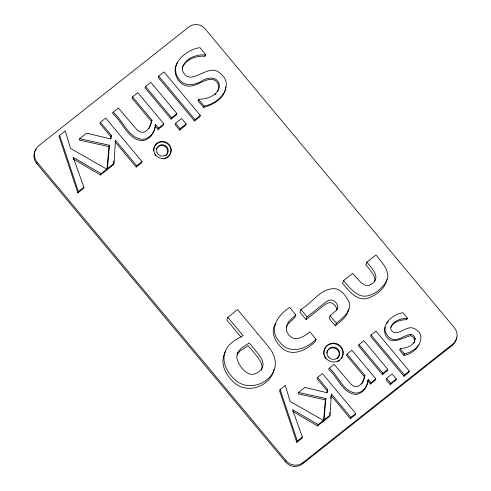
<?xml version="1.0" encoding="UTF-8"?>
<svg xmlns="http://www.w3.org/2000/svg" width="491" height="491" viewBox="0 0 491 491"><rect width="100%" height="100%" fill="white"/><g stroke="black" fill="none" stroke-linecap="round" stroke-linejoin="round"><path stroke-width="0.74" d="M113.66 162.441L113.752 160.95M108.959 146.606L79.161 140.033L79.677 138.689L109.475 145.268L108.959 146.606L106.94 169.874L113.519 164.669L114.035 163.325L115.459 140.297L136.701 165.762L136.179 167.1L114.943 141.641M329.694 414.177L329.786 412.667M330.676 398.318L330.768 396.808M325.367 399.858L297.994 393.819L298.51 392.475L325.883 398.52L325.367 399.858L323.514 421.229L329.553 416.448L330.069 415.104L331.376 393.954L350.887 417.344L350.365 418.682L331.351 395.881M348.506 309.042C347.849 316.64 340.57 321.218 335.322 325.852L329.142 318.444L330.179 315.768L336.341 310.41L337.808 307.826L337.612 305.365L335.961 302.64L333.647 300.615L331.173 299.903L328.479 300.474L325.496 302.315L307.084 316.885L306.046 319.567L299.872 312.159L300.903 309.483C312.423 303.057 321.519 286.719 336.421 288.886C342.301 291.003 346.235 296.355 348.972 301.738C352.145 311.153 342.675 318.002 336.353 323.176L335.322 325.852M225.602 88.184L225.694 86.907M385.097 327.141C384.165 332.536 388.086 338.152 393.309 339.527C399.76 340.355 404.67 334.954 410.887 334.371L412.557 334.899L414.109 336.274L415.171 338.373C414.956 345.504 406.333 348.334 400.374 348.592L399.6 350.138L403.903 355.3C416.853 354.293 429.527 334.058 413.017 328.08C405.492 325.416 395.341 339.232 390.627 328.86C391.352 321.292 400.552 318.303 407.162 318.334L407.42 318.131L402.902 312.712C393.426 314.289 382.808 322.409 384.791 333.027C389.234 346.787 401.564 338.158 410.372 335.709L412.035 336.243L413.594 337.618L414.656 339.717L414.465 341.957L413.858 343.056M106.94 169.874L107.461 168.536L109.475 145.268M323.514 421.229L324.029 419.891L325.883 398.52M110.555 138.861L111.31 135.326L100.422 122.271L105.712 118.086L141.985 161.582L141.463 162.92L136.179 167.1M111.31 135.326L110.911 138.984L86.619 133.196L79.677 138.689M326.828 392.739L327.565 389.381L317.567 377.395L322.421 373.553L355.742 413.502L355.22 414.84L350.365 418.682M327.565 389.381L327.196 392.745L304.886 387.43L298.51 392.475M374.535 281.613L374.964 279.428L373.755 275.248L370.588 270.541L365.85 264.858L366.881 262.182L376.002 254.964C380.985 261.427 387.945 268.012 387.841 276.746C387.362 282.742 382.397 286.554 378.53 290.555C373.05 294.434 366.139 298.019 359.387 295.14C352.851 291.998 348.187 286.057 343.571 280.631L352.691 273.413L361.155 282.755L365.249 285.259L368.937 285.412L372.651 283.497L375.277 280.392L376.002 276.746L374.786 272.566L371.619 267.859L366.881 262.182M386.804 279.428C384.938 289.359 375.032 296.386 365.758 298.767C355.374 299.909 348.579 290.236 342.54 283.307L343.571 280.631M261.304 370.257L262.188 366.906L260.893 362.02L256.818 356.018L248.225 345.713L240.369 350.703L237.043 354.57M225.559 88.822C223.565 99.2 212.842 104.712 203.605 107.431L198.076 100.802L199.015 99.133C207.791 99.599 219.943 94.401 219.281 84.157C216.948 75.89 207.067 77.191 201.525 81.205C194.632 85.287 184.69 86.79 179.27 79.542C167.572 64.922 185.991 49.603 199.941 47.639L205.723 54.569L204.815 56.219C196.087 55.667 185.69 59.19 182.265 67.893M155.162 125.954C154.444 133.073 149.583 140.131 142.003 140.733C127.648 139.475 122.455 121.584 112.617 113.55L113.133 112.212L118.417 108.032L136.799 129.649L140.082 131.993L143.341 132.318C148.767 130.71 150.964 125.23 151.971 120.172L132.527 96.862L137.818 92.676L163.853 123.898L163.337 125.236L158.053 129.421L155.162 125.954L155.678 124.616L158.568 128.083L158.053 129.421M155.678 124.616C154.966 131.729 150.099 138.793 142.519 139.389C128.163 138.137 122.971 120.246 113.133 112.212M367.802 380.887C367.145 387.424 362.677 393.911 355.717 394.463C342.528 393.309 337.759 376.873 328.725 369.496L329.24 368.158L334.095 364.316L350.979 384.177L353.993 386.325L356.988 386.62C361.971 385.147 363.991 380.114 364.917 375.468L347.057 354.054L351.912 350.212L375.83 378.892L375.314 380.23L370.46 384.072L367.802 380.887L368.318 379.549L370.975 382.735L370.46 384.072M368.318 379.549C367.661 386.086 363.199 392.573 356.233 393.119C343.049 391.971 338.281 375.535 329.24 368.158M151.971 120.172L148.933 128.685M364.917 375.468L362.726 382.286L361.757 383.95M36.757 163.607L37.242 162.349A11.993 11.643 21.1 0 1 38.832 145.68L188.348 27.349A11.655 11.311 21.1 0 1 205.416 29.239L454.2 327.528A11.876 11.532 21.1 0 1 452.604 344.191L452.119 345.449L302.603 463.786A11.956 11.606 21.1 0 1 285.535 461.89L36.757 163.607A11.993 11.643 21.1 0 1 36.162 149.147M59.644 135.43L59.123 136.768L77.873 192.883L83.384 188.519L83.9 187.181L73.165 157.298L101.023 173.63L106.725 169.113L70.532 148.435L65.291 130.956L59.644 135.43L78.388 191.539L77.873 192.883M100.422 122.271L99.906 123.609L110.794 136.664M73.3 159.016L100.502 174.968L101.023 173.63M132.527 96.862L132.011 98.2L151.455 121.51M106.725 169.113L106.209 170.451L100.502 174.968M145.575 86.533L145.06 87.877L171.095 119.098L176.379 114.912L176.901 113.574L150.86 82.353L145.575 86.533L171.617 117.754L171.095 119.098M158.734 76.123L158.212 77.461L194.491 120.952L199.776 116.772L200.291 115.434L164.019 71.938L158.734 76.123L195.007 119.614L194.491 120.952M175.606 123.272L175.091 124.616L179.638 130.066L185.653 125.303L186.169 123.959L181.627 118.509L175.606 123.272L180.154 128.722L179.638 130.066M204.815 56.219L205.723 54.569M203.605 107.431L204.121 106.087C219.9 103.656 236.398 84.096 218.673 72.14C206.809 63.456 190.195 88.11 182.572 70.796L182.492 67.175C185.721 58.091 196.363 54.28 205.33 54.882M227.812 317.321L243.082 335.629C235.84 339.723 227.229 343.878 224.853 352.624C223.515 357.147 223.767 361.965 225.443 366.366A38.022 36.911 21.1 0 0 235.207 379.991C245.451 389.271 261.875 386.521 270.418 376.302A20.898 20.284 21.1 0 0 275.322 364.574C275.709 357.614 272.204 351.231 267.933 346.002L237.57 309.6L227.812 317.321L226.781 320.003L241.093 337.164M295.827 314.903L288.591 321.685L286.468 326.527L286.64 331.106L288.776 335.126L292.255 337.82C298.823 340.22 304.979 335.77 309.882 331.83L316.063 339.238C306.807 348.972 289.254 355.177 279.907 342.141C267.705 330.087 277.777 314.878 289.647 307.495L295.827 314.903L294.796 317.585L287.56 324.367L286.038 327.822M280.109 389.48L279.594 390.824L296.81 442.36L301.873 438.353L302.388 437.015L292.532 409.568L318.113 424.568L323.36 420.419L290.113 401.423L285.296 385.374L280.109 389.48L297.325 441.022L296.81 442.36M316.063 339.238L315.026 341.914C306.47 349.923 292.219 357.497 281.944 347.953C275.261 342.19 269.964 331.634 275.598 323.452M337.035 309.833L337.808 307.826M317.567 377.395L317.051 378.733L327.049 390.726M285.535 461.89L286.02 460.632L37.242 162.349M302.603 463.786L303.088 462.528L452.604 344.191M292.673 411.292L317.597 425.906L318.113 424.568M347.057 354.054L346.542 355.392L364.396 376.806M323.36 420.419L322.839 421.757L317.597 425.906M359.038 344.572L358.522 345.91L382.44 374.59L387.295 370.748L387.81 369.404L363.892 340.729L359.038 344.572L382.955 373.252L382.44 374.59M371.122 335.009L370.607 336.347L403.927 376.296L408.782 372.454L409.298 371.11L375.977 331.167L371.122 335.009L404.443 374.952L403.927 376.296M390.713 327.356C393.807 321.814 400.619 319.684 406.646 319.672L407.162 318.334M407.42 318.131L406.646 319.672M386.626 378.315L386.11 379.653L390.284 384.662L395.807 380.292L396.329 378.948L392.149 373.939L386.626 378.315L390.799 383.324L390.284 384.662M410.372 335.709L410.887 334.371M403.903 355.3L404.418 353.962L409.746 352.219L415.067 348.991L418.952 344.897M414.656 339.717L415.171 338.373M225.449 351.421C222.595 356.828 222.141 363.34 224.405 369.048A38.022 36.911 21.1 0 0 234.17 382.673C244.414 391.953 260.844 389.203 269.387 378.978A20.898 20.284 21.1 0 0 274.021 369.41M177.423 62.633C170.929 72.214 178.877 87.281 190.717 86.121C199.733 85.36 213.34 71.606 218.765 85.495L218.71 89L217.617 91.357M386.902 323.201L388.234 321.519M214.99 94.689L216.034 93.615M78.388 191.539L83.9 187.181M107.461 168.536L114.035 163.325M158.568 128.083L163.853 123.898M171.617 117.754L176.901 113.574M198.076 100.802L198.499 100.471M180.154 128.722L186.169 123.959M136.701 165.762L141.985 161.582M195.007 119.614L200.291 115.434M306.046 319.567L324.465 304.997L327.442 303.156L330.136 302.585L332.61 303.297L334.923 305.322L336.58 308.047L336.728 309.889M297.325 441.022L302.388 437.015M324.029 419.891L330.069 415.104M370.975 382.735L375.83 378.892M382.955 373.252L387.81 369.404M390.799 383.324L396.329 378.948M350.887 417.344L355.742 413.502M404.443 374.952L409.298 371.11M198.597 99.464L204.121 106.087M400.116 348.8L404.418 353.962M330.179 315.768L336.353 323.176M300.903 309.483L307.084 316.885M303.088 462.528A11.956 11.606 21.1 0 1 286.02 460.632M456.317 339.06A11.876 11.532 21.1 0 1 452.119 345.449M456.575 337.526A11.876 11.532 21.1 0 1 456.427 338.551M156.549 149.104A5.867 5.696 21.1 0 1 165.406 146.6A5.867 5.696 21.1 0 1 165.762 155.672M153.658 150.94A8.734 8.476 21.1 0 1 160.373 142.083A8.734 8.476 21.1 0 1 170.432 147.478A8.734 8.476 21.1 0 1 166.633 157.893M165.958 158.219A8.734 8.476 21.1 0 1 163.791 158.832M155.635 155.715A8.734 8.476 21.1 0 1 154.769 154.475M339.539 360.431A9.667 9.384 21.1 0 1 337.409 361.701M325.981 358.927A9.667 9.384 21.1 0 1 324.189 355.662M323.9 354.453A9.667 9.384 21.1 0 1 323.765 352.606M323.802 351.998A9.667 9.384 21.1 0 1 336.74 344.289A9.667 9.384 21.1 0 1 341.251 358.663M338.569 356.994A6.34 6.156 21.1 0 1 337.225 358.669M326.718 353.06A6.34 6.156 21.1 0 1 334.635 348.082A6.34 6.156 21.1 0 1 338.802 356.515M237.601 352.44L236.687 357.374C238.368 364.739 243.383 372.135 250.864 374.412L255.044 373.982L259.18 371.669L262.157 368.25L263.219 364.224L261.93 359.338L257.849 353.336L249.262 343.037L241.406 348.021L237.601 352.44M157.022 152.695A5.867 5.696 21.1 0 0 167.1 153.812A5.867 5.696 21.1 0 0 162.871 144.735A5.867 5.696 21.1 0 0 157.022 152.695M154.61 153.333A8.734 8.476 21.1 0 0 169.61 154.996A8.734 8.476 21.1 0 0 163.325 141.482A8.734 8.476 21.1 0 0 154.61 153.333M324.821 356.343A9.667 9.384 21.1 0 0 341.435 358.185A9.667 9.384 21.1 0 0 334.469 343.221A9.667 9.384 21.1 0 0 324.821 356.343M328.252 356.877A6.34 6.156 21.1 0 0 339.103 355.73A6.34 6.156 21.1 0 0 332.475 347.088A6.34 6.156 21.1 0 0 328.252 356.877"/></g></svg>
